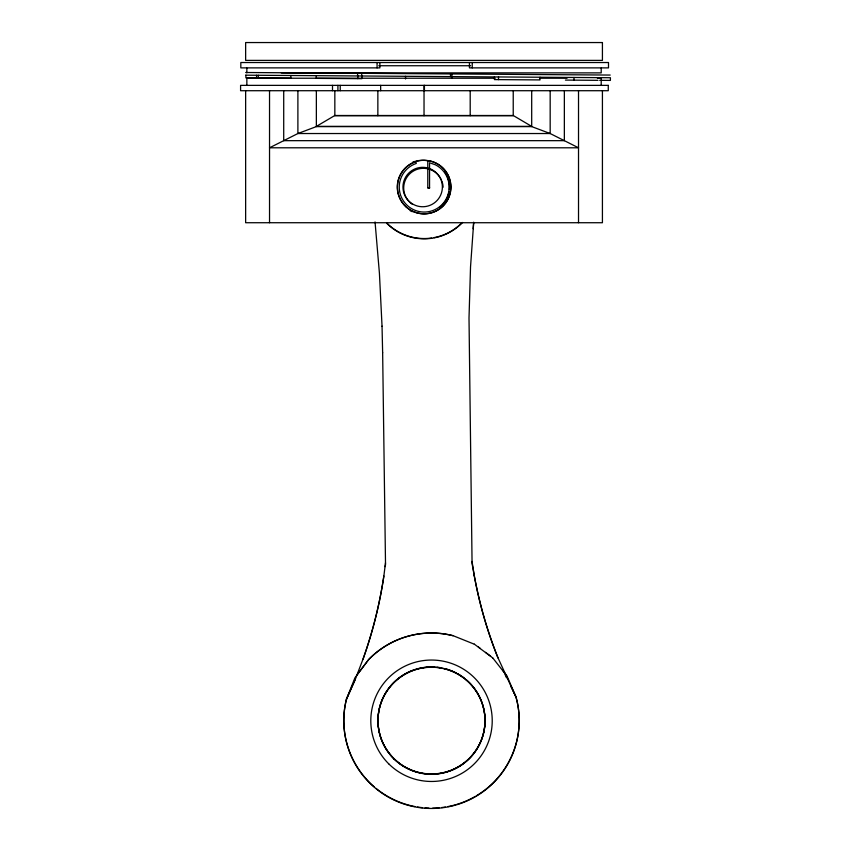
<?xml version="1.0" encoding="UTF-8"?>
<svg xmlns="http://www.w3.org/2000/svg" width="851" height="851" viewBox="0 0 851 851"><rect width="100%" height="100%" fill="white"/><g stroke="black" fill="none" stroke-linecap="round" stroke-linejoin="round"><path stroke-width="1.28" d="M245.896 75.186L245.875 77.867L256.576 77.941L256.598 75.26M258.31 75.271L258.289 77.952L290.851 78.175L290.872 75.505M316.242 75.675L316.221 78.356L361.909 78.675L361.93 75.994M357.569 75.962L357.58 73.292M357.782 78.643L357.803 75.962M361.696 75.994L361.718 73.314M405.544 78.973L405.565 76.303M450.498 76.611L450.519 73.941M451.913 76.622L451.934 73.952M452.136 78.409L452.147 76.622M494.357 78.707L494.367 76.92M498.484 79.622L498.505 76.952M540.045 79.026L540.066 77.239M573.978 80.154L574 77.473M473.124 228.717L473.688 222.281M473.699 222.43L470.529 266.874L469.007 317.955L472.071 563.543L474.305 575.946A425.468 425.457 -1.3 0 0 498.005 657.993M355.207 679.406L346.485 699.054L354.963 677.79L368.653 659.514A87.706 87.706 0 0 1 453.051 635.665L474.326 644.207M510.908 686.427L515.908 696.905A87.706 87.706 0 0 1 432.702 808.45A87.706 87.706 0 0 1 346.495 699.214L355.207 679.566L362.951 659.27A438.339 438.329 -1.3 0 0 383.844 575.999M316.359 126.597L297.893 133.533L269.533 147.797L578.52 147.797L550.172 133.533L531.694 126.597L316.359 126.597L316.359 90.717M378.769 65.74L470.603 65.74M281.394 72.878L601.21 72.878L601.21 68.123M495.218 78.228L246.854 78.228L246.854 85.366M539.619 78.228L567.074 78.228M597.402 78.228L601.21 78.228L601.21 85.366M245.673 72.505L610.188 75.058M245.652 75.186L610.412 77.728L610.39 80.409L599.689 80.334M494.346 79.6L540.045 79.92M565.415 80.09L597.966 80.324M427.798 187.741L429.585 187.816M478.4 647.015L480.432 648.536M485.527 652.345L490.633 656.142M474.315 644.133L492.676 657.897M502.707 670.301L506.856 675.715L515.908 696.746M492.676 657.823L504.249 672.577L506.473 677.715M515.908 696.905L498.005 657.844A425.468 425.457 -1.3 0 1 474.305 575.787M472.039 561.405L474.305 575.872M375.046 221.92L379.418 273.245L382.046 326.327M382.035 326.167L382.642 352.814M385.503 562.83L383.854 576.148A438.339 438.329 -1.3 0 1 362.951 659.429M385.003 566.638L385.524 564.873L382.642 352.654M356.76 675.205L368.653 659.589A87.706 87.706 0 0 1 453.051 635.74M346.495 699.214L346.485 698.894A87.706 87.706 0 0 0 374.078 786.718M602.423 90.717L602.423 222.728L245.641 222.728L245.641 90.717M578.52 90.717L578.52 222.728M564.351 90.717L564.351 140.67L283.713 140.67L283.713 90.717M550.172 90.717L550.172 133.533L297.893 133.533L297.893 90.717M531.694 90.717L531.694 126.597M513.227 90.717L513.227 115.693L334.837 115.693L334.837 90.717M472.241 62.527L472.241 67.878M470.199 90.717L470.199 115.693M469.444 62.527L469.444 67.878L608.497 67.878L608.497 62.527L240.822 62.527L240.822 67.878L379.876 67.878L379.876 62.527M424.426 85.366L424.426 90.717M424.032 85.366L424.032 115.693M380.652 85.366L380.652 90.717M377.855 90.717L377.855 115.693M377.078 62.527L377.078 67.878M340.23 85.366L340.23 90.717M337.911 85.366L337.911 90.717M332.507 85.366L332.507 90.717M269.533 90.717L269.533 222.728M246.854 68.123L246.854 72.878M461.636 223.079A52.985 52.985 0 0 1 434.17 237.599M431.702 238.014A52.985 52.985 0 0 1 386.694 222.973M462.529 222.451A52.985 52.985 0 0 1 386.705 223.249M515.897 696.586A87.706 87.706 0 0 1 476.379 795.781M475.294 796.419A87.706 87.706 0 0 1 456.561 804.482M455.349 804.833A87.706 87.706 0 0 1 447.924 806.588M445.403 807.025A87.706 87.706 0 0 1 441.584 807.556M439.042 807.812A87.706 87.706 0 0 1 432.691 808.131M428.893 808.099A87.706 87.706 0 0 1 425.064 807.897M422.511 807.673A87.706 87.706 0 0 1 417.426 807.003M414.916 806.557A87.706 87.706 0 0 1 376.025 788.366M466.008 679.523A53.517 53.517 0 0 1 465.146 762.06A53.517 53.517 0 0 1 384.269 745.593A53.517 53.517 0 0 1 415.735 669.29M416.947 668.939A53.517 53.517 0 0 1 434.574 667.003M437.127 667.216A53.517 53.517 0 0 1 440.924 667.758M444.647 668.556A53.517 53.517 0 0 1 456.519 673.12M457.625 673.726A53.517 53.517 0 0 1 464.008 677.928M412.022 204.112A19.711 19.711 0 0 1 410.82 172.859A19.711 19.711 0 0 1 441.318 179.795M441.818 180.976A19.711 19.711 0 0 1 443.105 187.273M429.51 168.551A19.711 19.711 0 0 1 435.584 201.932A19.711 19.711 0 0 1 403.406 191.198A19.711 19.711 0 0 1 428.298 168.147M448.998 191.826A26.764 26.753 0 0 1 445.158 201.549M444.509 202.506A26.764 26.753 0 0 1 439.765 207.633M412.31 211.708A26.764 26.753 0 0 1 410.193 210.708M412.565 162.264A26.764 26.753 0 0 1 428.606 160.945M444.669 171.806A26.764 26.753 0 0 1 446.477 174.817M446.988 175.859A26.764 26.753 0 0 1 449.051 182.529M449.222 183.678A26.764 26.753 0 0 1 449.317 189.518M334.837 115.502L316.359 126.395L531.694 126.395L513.227 115.502L334.837 115.502M602.423 42.55L245.641 42.55L245.641 60.389L602.423 60.389L602.423 42.55M608.263 85.366L240.588 85.366L240.588 90.717L608.263 90.717L608.263 85.366M429.553 188.007L427.776 187.933L427.776 160.765L429.553 160.892A26.764 26.764 0 0 1 447.009 201.102A26.764 26.764 0 0 1 403.246 203.751A26.764 26.764 0 0 1 415.735 161.722L416.299 163.435A24.956 24.956 0 0 0 403.385 200.868A24.956 24.956 0 0 0 442.882 203.666A24.956 24.956 0 0 0 435.361 164.775L429.553 162.775L429.553 188.007M389.162 764.262A60.719 60.719 0 0 0 490.367 735.668A60.719 60.719 0 0 0 415.001 662.333A60.719 60.719 0 0 0 389.162 764.262M394.183 758.954A53.517 53.517 0 0 0 483.379 733.743A53.517 53.517 0 0 0 416.947 669.099A53.517 53.517 0 0 0 394.183 758.954M394.183 759.113A53.517 53.517 0 0 0 483.389 733.902A53.517 53.517 0 0 0 416.958 669.258A53.517 53.517 0 0 0 394.183 759.113M405.736 206.58A26.764 26.764 0 0 0 450.094 193.124A26.764 26.764 0 0 0 416.267 161.445A26.764 26.764 0 0 0 405.736 206.58"/></g></svg>
